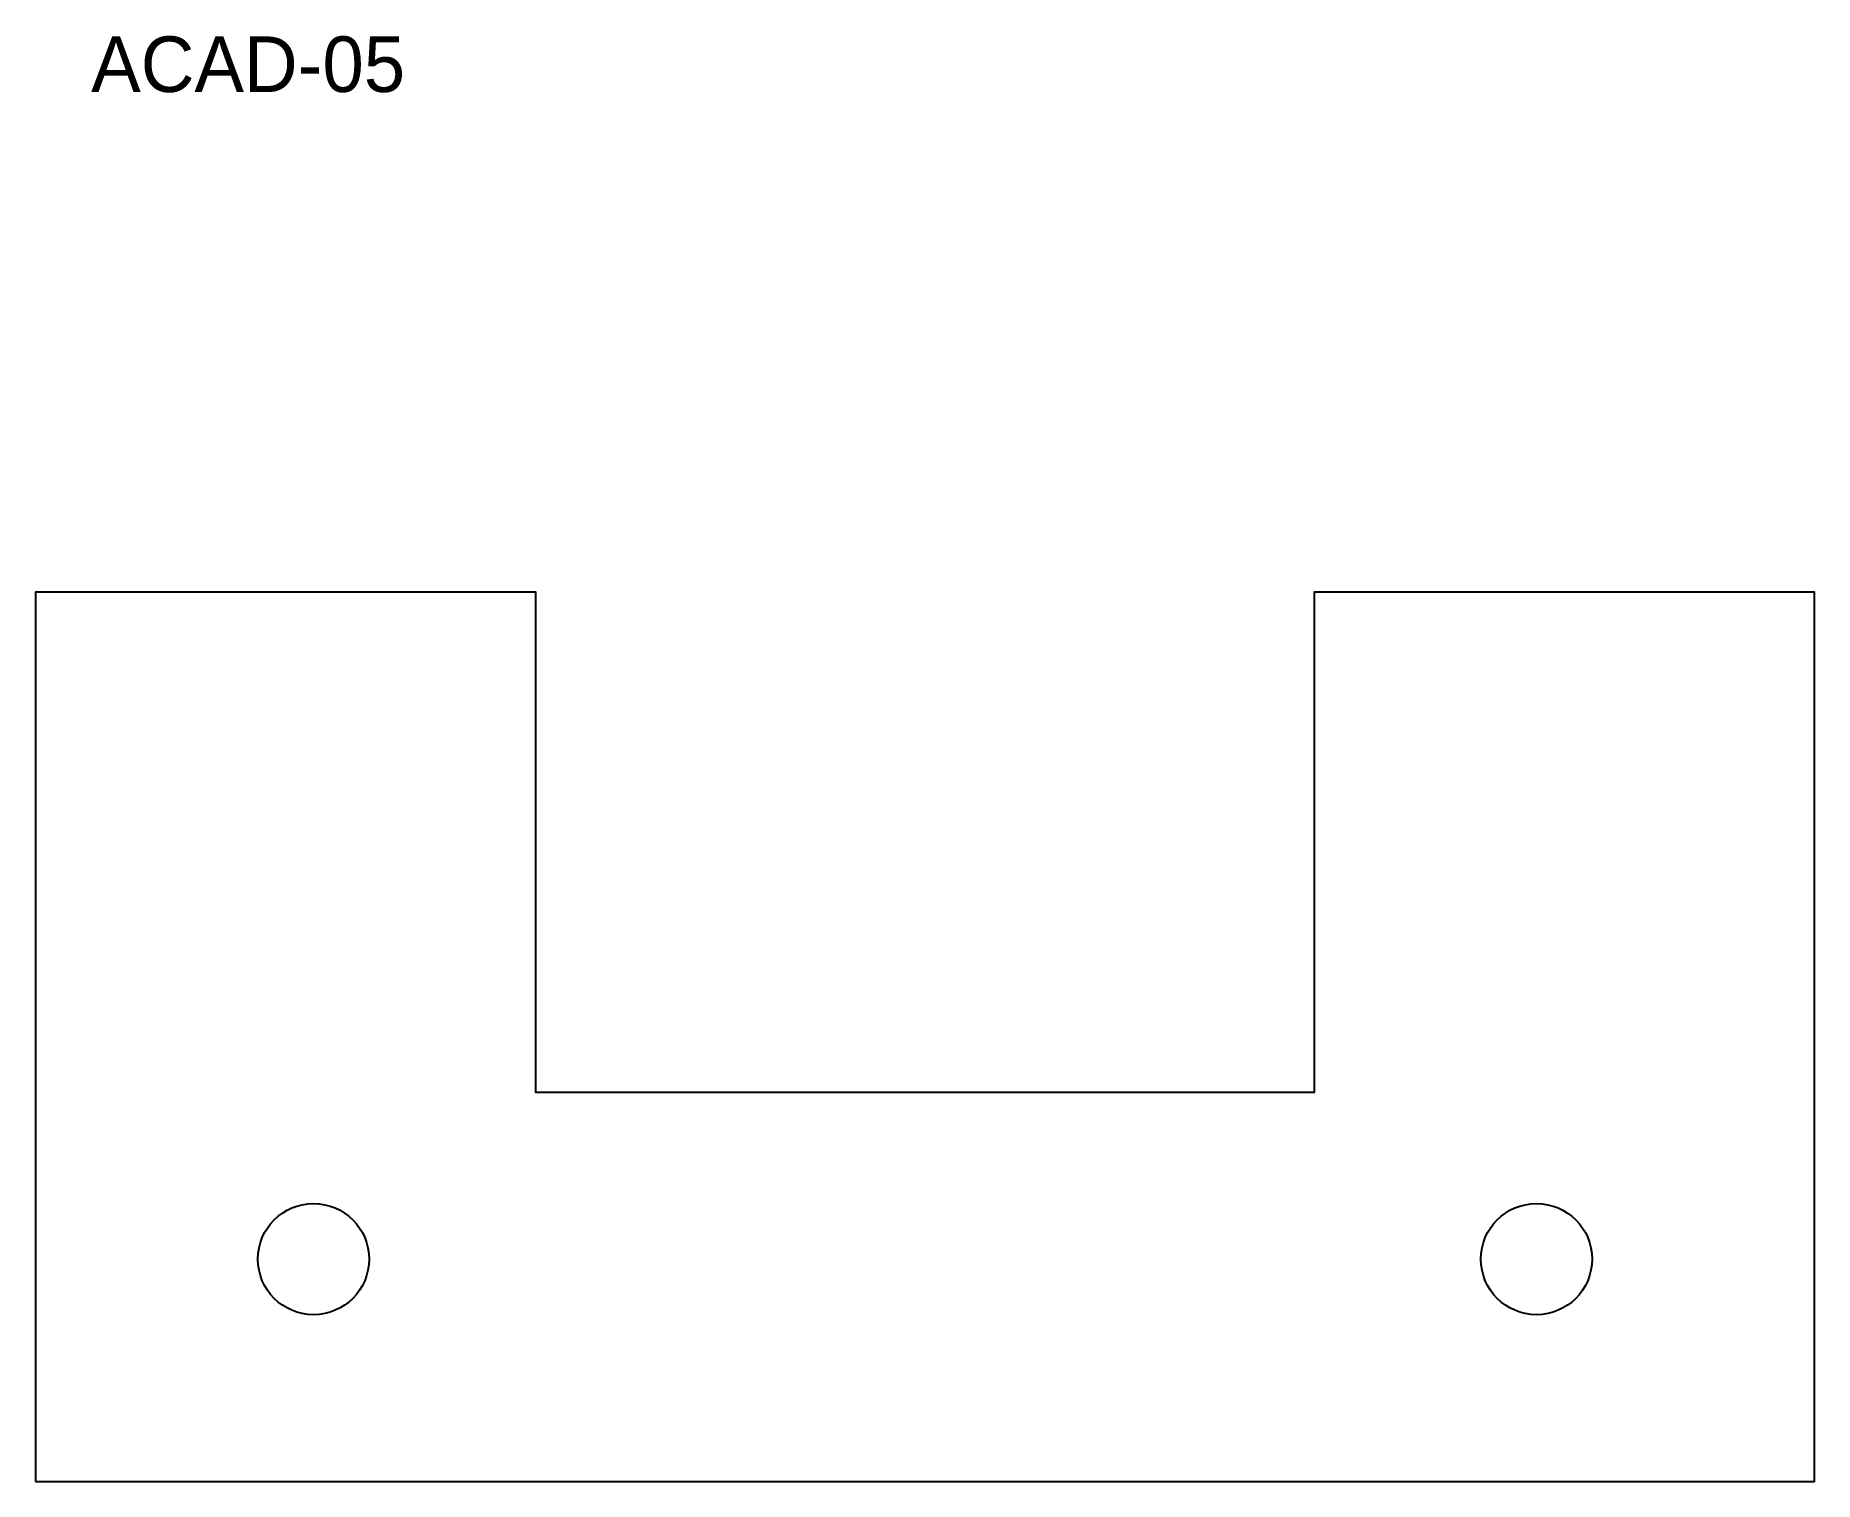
# Model space of a CAD drawing. Header units: metres. Extents: x 0 to 160, y 0 to 130.
import ezdxf

# ---------------------------------------------------------------- set-up
doc = ezdxf.new("R2010")
doc.units = ezdxf.units.M
for name, color, linetype in [('ANNOTATION', 7, 'Continuous'), ('HOLE', 7, 'Continuous'), ('OUTLINE', 7, 'Continuous')]:
    doc.layers.add(name, color=color, linetype=linetype)

msp = doc.modelspace()

# ---------------------------------------------------------------- linework, layer by layer
at = {"layer": 'HOLE'}
for centre in [(25, 20), (135, 20)]:
    msp.add_circle(centre, 5, dxfattribs=at)
at = {"layer": 'OUTLINE'}
msp.add_lwpolyline([(0, 0), (160, 0), (160, 80), (115, 80), (115, 35), (45, 35), (45, 80), (0, 80)], close=True, dxfattribs=at)

# ---------------------------------------------------------------- texts
at = {"layer": 'ANNOTATION'}
msp.add_text('ACAD-05', height=5, dxfattribs=at).set_placement((5, 125))

doc.saveas('drawing.dxf')
